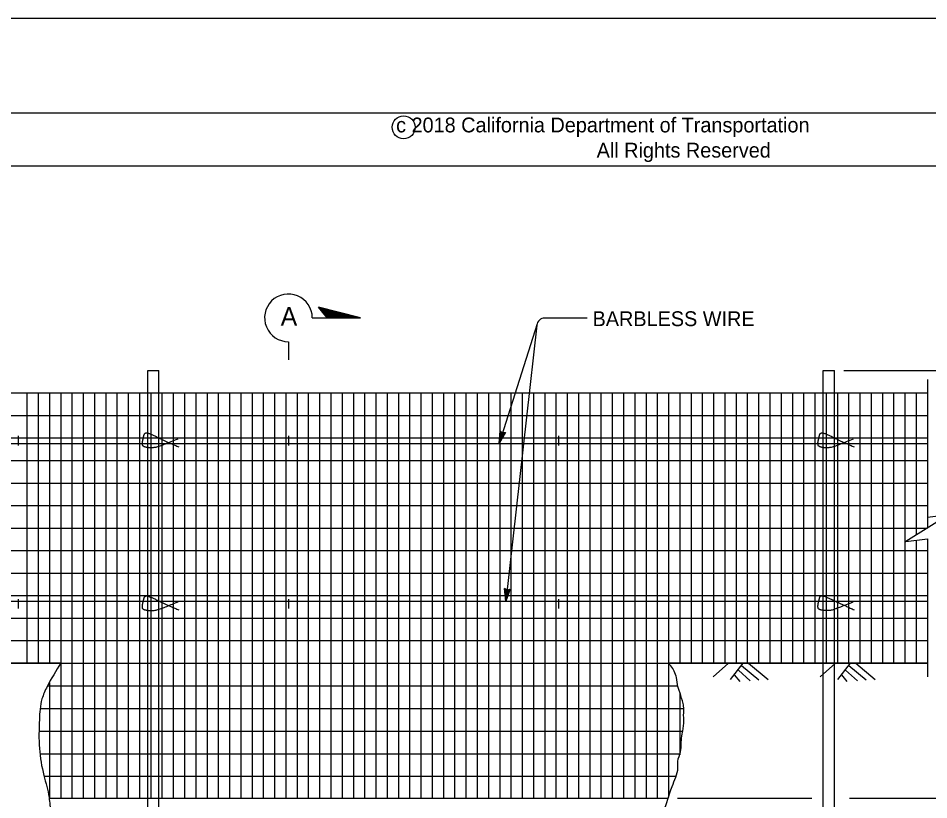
# Model space of a CAD drawing. Extents: x -894 to 866, y -476 to 714.
# Drawn here: x -348.1 to 81.7, y 344.7 to 713.6 of the extents above; entities that cross this region are included whole.
import ezdxf

# ---------------------------------------------------------------- set-up
doc = ezdxf.new("R2010")
doc.units = 0
for name, color, linetype in [('10 Sheet Format', 7, 'Continuous'), ('23 Layout Notes', 7, 'Continuous'), ('36 Drainage', 7, 'Continuous'), ('37 Drain Anno', 7, 'Continuous'), ('57 Undefined', 7, 'Continuous')]:
    doc.layers.add(name, color=color, linetype=linetype)

msp = doc.modelspace()

# ---------------------------------------------------------------- linework, layer by layer
at = {"layer": '10 Sheet Format'}
for p, q in [((-863.43, 668.96), (836.57, 668.96)), ((-813.45, 643.96), (811.55, 643.96)), ((-813.45, 643.96), (811.55, 643.96))]:
    msp.add_line(p, q, dxfattribs=at)
for points in [[(-894.04, 713.56), (865.96, 713.56), (865.96, -476.44), (-894.04, -476.44)], [(-863.43, 668.96), (836.59, 668.96), (836.59, -431.03), (-863.43, -431.03)]]:
    msp.add_lwpolyline(points, close=True, dxfattribs=at)
msp.add_circle((-166.15, 662.08), 5.42, dxfattribs=at)
at = {"layer": '23 Layout Notes'}
for p, q in [((-186.48, 572.16), (-206.38, 577.23)), ((-202.27, 572.16), (-206.38, 577.23)), ((-188.12, 572.16), (-205.95, 576.71)), ((-189.75, 572.16), (-205.52, 576.18)), ((-209.27, 572.26), (-209.27, 572.26)), ((-209.27, 572.16), (-186.48, 572.16)), ((-191.39, 572.16), (-205.1, 575.66)), ((-193.02, 572.16), (-204.67, 575.13)), ((-194.66, 572.16), (-204.25, 574.61)), ((-196.3, 572.16), (-203.82, 574.08)), ((-197.93, 572.16), (-203.39, 573.55)), ((-199.57, 572.16), (-202.97, 573.03)), ((-201.21, 572.16), (-202.54, 572.5)), ((-220.52, 560.91), (-220.52, 552.35))]:
    msp.add_line(p, q, dxfattribs=at)
msp.add_arc((-220.52, 572.16), 11.25, 0, 270.0005, dxfattribs=at)
at = {"layer": '36 Drainage'}
for p, q in [((-286.93, 547.32), (-281.61, 547.32)), ((-286.93, 249.83), (-286.93, 547.32)), ((-281.61, 249.83), (-281.61, 547.32)), ((31.82, 249.83), (31.82, 547.32)), ((31.82, 547.32), (37.14, 547.32)), ((37.14, 249.83), (37.14, 547.32)), ((81.04, 543.08), (81.04, 472.95)), ((-619.02, 536.7), (81.04, 536.7)), ((-343.95, 536.7), (-343.95, 409.2)), ((-338.63, 536.7), (-338.63, 409.2)), ((-333.32, 536.7), (-333.32, 409.2)), ((-328.01, 536.7), (-328.01, 345.45)), ((-322.7, 536.7), (-322.7, 345.45)), ((-317.38, 536.7), (-317.38, 345.45)), ((-312.07, 536.7), (-312.07, 345.45)), ((-306.76, 536.7), (-306.76, 345.45)), ((-301.45, 536.7), (-301.45, 345.45)), ((-296.13, 536.7), (-296.13, 345.45)), ((-290.82, 536.7), (-290.82, 345.45)), ((-285.51, 536.7), (-285.51, 345.45)), ((-280.2, 536.7), (-280.2, 345.45)), ((-274.89, 536.7), (-274.89, 345.45)), ((-269.57, 536.7), (-269.57, 345.45)), ((-264.26, 536.7), (-264.26, 345.45)), ((-258.95, 536.7), (-258.95, 345.45)), ((-253.64, 536.7), (-253.64, 345.45)), ((-248.32, 536.7), (-248.32, 345.45)), ((-243.01, 536.7), (-243.01, 345.45)), ((-237.7, 536.7), (-237.7, 345.45)), ((-232.39, 536.7), (-232.39, 345.45)), ((-227.08, 536.7), (-227.08, 345.45)), ((-221.76, 536.7), (-221.76, 345.45)), ((-216.45, 536.7), (-216.45, 345.45)), ((-211.14, 536.7), (-211.14, 345.45)), ((-205.83, 536.7), (-205.83, 345.45)), ((-200.51, 536.7), (-200.51, 345.45)), ((-195.2, 536.7), (-195.2, 345.45)), ((-189.89, 536.7), (-189.89, 345.45)), ((-184.58, 536.7), (-184.58, 345.45)), ((-179.26, 536.7), (-179.26, 345.45)), ((-173.95, 536.7), (-173.95, 345.45)), ((-168.64, 536.7), (-168.64, 345.45)), ((-163.33, 536.7), (-163.33, 345.45)), ((-158.02, 536.7), (-158.02, 345.45)), ((-152.7, 536.7), (-152.7, 345.45)), ((-147.39, 536.7), (-147.39, 345.45)), ((-142.08, 536.7), (-142.08, 345.45)), ((-136.77, 536.7), (-136.77, 345.45)), ((-131.45, 536.7), (-131.45, 345.45)), ((-126.14, 536.7), (-126.14, 345.45)), ((-120.83, 536.7), (-120.83, 345.45)), ((-115.52, 536.7), (-115.52, 345.45)), ((-110.2, 536.7), (-110.2, 345.45)), ((-104.89, 536.7), (-104.89, 345.45)), ((-99.58, 536.7), (-99.58, 345.45)), ((-94.27, 536.7), (-94.27, 345.45)), ((-88.96, 536.7), (-88.96, 345.45)), ((-83.64, 536.7), (-83.64, 345.45)), ((-78.33, 536.7), (-78.33, 345.45)), ((-73.02, 536.7), (-73.02, 345.45)), ((-67.71, 536.7), (-67.71, 345.45)), ((-62.39, 536.7), (-62.39, 345.45)), ((-57.08, 536.7), (-57.08, 345.45)), ((-51.77, 536.7), (-51.77, 345.45)), ((-46.46, 536.7), (-46.46, 345.45)), ((-41.15, 536.7), (-41.15, 346.03)), ((-35.83, 536.7), (-35.83, 409.2)), ((-30.52, 536.7), (-30.52, 409.2)), ((-25.21, 536.7), (-25.21, 409.2)), ((-19.9, 536.7), (-19.9, 409.2)), ((-14.58, 536.7), (-14.58, 409.2)), ((-9.27, 536.7), (-9.27, 409.2)), ((-3.96, 536.7), (-3.96, 409.2)), ((1.35, 536.7), (1.35, 409.2)), ((6.67, 536.7), (6.67, 409.2)), ((11.98, 536.7), (11.98, 409.2)), ((17.29, 536.7), (17.29, 409.2)), ((22.6, 536.7), (22.6, 409.2)), ((27.91, 536.7), (27.91, 409.2)), ((33.23, 536.7), (33.23, 409.2)), ((38.54, 536.7), (38.54, 409.2)), ((43.85, 536.7), (43.85, 409.2)), ((49.16, 536.7), (49.16, 409.2)), ((54.48, 536.7), (54.48, 409.2)), ((59.79, 536.7), (59.79, 409.2)), ((65.1, 536.7), (65.1, 409.2)), ((70.41, 536.7), (70.41, 409.2)), ((75.73, 536.7), (75.73, 469.63)), ((-619.02, 526.08), (81.04, 526.08)), ((-348.02, 516.42), (-348.02, 511.93)), ((-220.52, 516.42), (-220.52, 511.93)), ((-93.02, 516.42), (-93.02, 511.93)), ((-747.68, 512.79), (81.04, 512.79)), ((-619.02, 515.46), (81.04, 515.46)), ((-619.02, 504.84), (81.04, 504.84)), ((-619.02, 494.22), (81.04, 494.22)), ((-619.02, 483.6), (81.04, 483.6)), ((-619.02, 472.98), (81.04, 472.98)), ((75.73, 467.18), (75.73, 409.2)), ((81.04, 467.85), (81.04, 402.82)), ((-619.02, 462.36), (81.04, 462.36)), ((-619.02, 451.74), (81.04, 451.74)), ((-747.68, 438.46), (81.04, 438.46)), ((-619.02, 441.11), (81.04, 441.11)), ((-348.02, 439.46), (-348.02, 434.96)), ((-220.52, 439.46), (-220.52, 434.96)), ((-93.02, 439.46), (-93.02, 434.96)), ((-619.02, 430.49), (81.04, 430.49)), ((-619.02, 419.87), (81.04, 419.87)), ((-747.68, 409.2), (81.04, 409.2)), ((-328.01, 409.2), (-41.15, 409.2)), ((-333.32, 399.99), (-333.32, 345.45)), ((-334.17, 398.52), (-36.84, 398.52)), ((-35.83, 395.37), (-35.83, 365.98)), ((-337.67, 387.84), (-34, 387.84)), ((-338.29, 377.16), (-34.36, 377.16)), ((-337.76, 366.48), (-35.7, 366.48)), ((-335.85, 355.8), (-37.89, 355.8)), ((-333.42, 345.45), (-41.35, 345.45))]:
    msp.add_line(p, q, dxfattribs=at)
for points in [[(-118.02, 518.02), (-121.05, 512.79), (-120.52, 518.81), (-120.25, 518.51), (-120.64, 514.09), (-118.41, 517.93), (-118.81, 517.83), (-120.23, 515.38), (-119.98, 518.2), (-119.71, 517.89), (-119.82, 516.67), (-119.2, 517.74), (-119.51, 517.67), (-120.52, 518.81), (-119.51, 517.67)], [(-115.88, 444.18), (-117.85, 438.46), (-118.49, 444.47), (-118.17, 444.22), (-117.7, 439.82), (-116.25, 444.01), (-116.62, 443.84), (-117.54, 441.16), (-117.85, 443.98), (-117.52, 443.73), (-117.39, 442.51), (-116.99, 443.67), (-117.28, 443.54), (-118.49, 444.47), (-117.28, 443.54)]]:
    msp.add_lwpolyline(points, close=True, dxfattribs=at)
msp.add_lwpolyline([(81.04, 478.05), (91.24, 479.32), (70.84, 466.57), (81.04, 467.85)], dxfattribs=at)
for points in [[(-272.77, 514.93), (-281.14, 511.52), (-284.69, 510.66), (-289.17, 511.24), (-289.56, 512.95), (-289.03, 515.45), (-288.29, 518.4), (-284.11, 516.75), (-278.52, 513.94), (-272.28, 511.24)], [(46.06, 514.93), (37.69, 511.52), (34.14, 510.66), (29.66, 511.24), (29.27, 512.95), (29.79, 515.45), (30.54, 518.4), (34.72, 516.75), (40.31, 513.94), (46.55, 511.24)], [(-272.77, 437.98), (-281.14, 434.56), (-284.69, 433.71), (-289.17, 434.29), (-289.56, 435.99), (-289.03, 438.5), (-288.29, 441.45), (-284.11, 439.79), (-278.52, 436.99), (-272.28, 434.29)], [(46.06, 438.08), (37.69, 434.66), (34.14, 433.81), (29.66, 434.39), (29.27, 436.1), (29.79, 438.6), (30.54, 441.55), (34.72, 439.9), (40.31, 437.09), (46.55, 434.39)]]:
    msp.add_open_spline(points, degree=2, dxfattribs=at)
at = {"layer": '37 Drain Anno'}
for p, q in [((-79.57, 572.04), (-99.54, 572.04)), ((-103.19, 569.37), (-121.05, 512.79)), ((-103.34, 568.64), (-117.85, 438.46)), ((41.6, 547.32), (132.47, 547.32)), ((-36.89, 345.45), (26.44, 345.45)), ((44.21, 345.45), (132.47, 345.45))]:
    msp.add_line(p, q, dxfattribs=at)
msp.add_arc((-99.54, 568.22), 3.82, 90, 173.6423, dxfattribs=at)
at = {"layer": '57 Undefined'}
for p, q in [((-328.01, 409.2), (-747.68, 409.2)), ((81.04, 409.2), (-41.15, 409.2)), ((-12.85, 409.21), (-20.12, 402.74)), ((-6.02, 409.16), (-12.02, 401.54)), ((-3.32, 409.13), (5.87, 401.57)), ((37.71, 409.21), (30.44, 402.74)), ((44.54, 409.16), (38.55, 401.54)), ((47.25, 409.13), (56.44, 401.57)), ((-8.15, 405.92), (-2.54, 400.81)), ((-6.67, 408.02), (1.54, 401.26)), ((42.42, 405.92), (48.03, 400.81)), ((43.89, 408.02), (52.11, 401.26)), ((-10.11, 403.73), (-7.48, 400.5)), ((40.46, 403.73), (43.08, 400.5))]:
    msp.add_line(p, q, dxfattribs=at)
msp.add_spline([(-328.01, 409.2), (-334.41, 398.11), (-336.84, 392.33), (-338.06, 382.6), (-338.06, 368.93), (-335.93, 356.16), (-333.5, 345.83), (-332.28, 338.84), (-328.64, 333.37), (-323.48, 327.29), (-320.44, 322.12), (-315.27, 318.78), (-307.07, 316.04), (-299.48, 314.52), (-291.89, 313.31), (-290.97, 313), (-286.72, 313), (-279.13, 313.91), (-266.67, 314.83), (-257.56, 316.35), (-246.93, 319.99), (-240.85, 322.12), (-232.96, 325.46), (-225.06, 328.5), (-215.95, 328.81), (-206.23, 326.07), (-195.59, 322.12), (-185.87, 320.6), (-177.06, 317.26), (-165.83, 314.52), (-148.82, 312.7), (-135.15, 310.57), (-128.16, 309.36), (-117.53, 308.75), (-106.9, 314.83), (-99.3, 318.47), (-89.58, 322.12), (-79.86, 323.94), (-70.14, 323.94), (-59.21, 327.59), (-49.79, 331.85), (-43.72, 339.14), (-39.46, 350.99), (-36.73, 359.81), (-36.73, 362.85), (-35.51, 367.41), (-34.91, 374.7), (-34, 379.56), (-34, 384.73), (-34, 388.99), (-34.6, 391.42), (-36.12, 396.28), (-36.73, 398.11), (-37.34, 402.36), (-38.55, 405.4), (-39.16, 406.62), (-41.15, 409.2)], degree=3, dxfattribs=at)

# ---------------------------------------------------------------- texts
at = {"layer": '10 Sheet Format'}
for s, p in [('c 2018 California Department of Transportation', (-169.7, 659.68)), ('All Rights Reserved', (-75.07, 647.78))]:
    msp.add_text(s, height=7, dxfattribs=at).set_placement(p)
at = {"layer": '57 Undefined'}
for s, height, p in [('A', 8.75, (-224.17, 568.46)), ('BARBLESS WIRE', 7, (-76.99, 568.25))]:
    msp.add_text(s, height=height, dxfattribs=at).set_placement(p)

doc.saveas('drawing.dxf')
